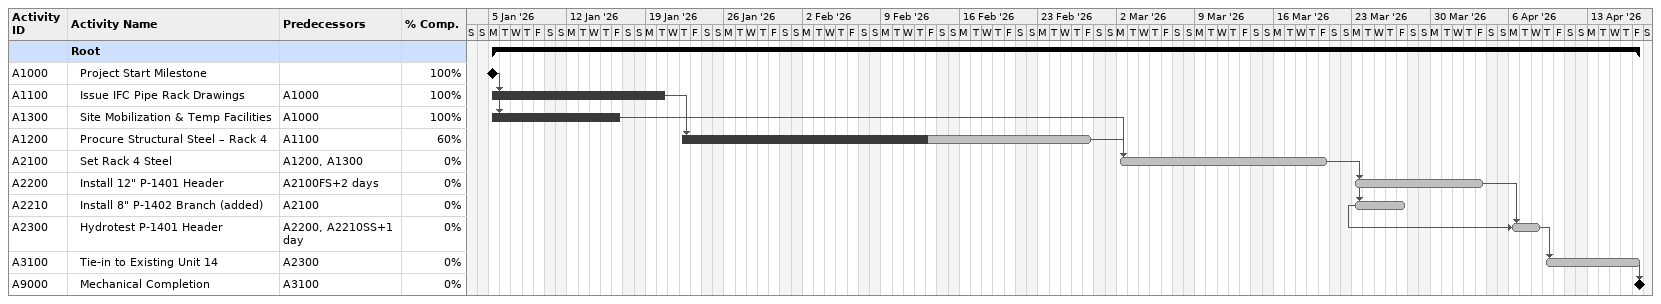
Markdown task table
| ID | Level | Task | Start | Finish | Predecessors | % complete |
|---|---|---|---|---|---|---|
|  | 1 | **Root** | 2026-01-05 | 2026-04-17 |  |  |
| A1000 | 2 | Project Start Milestone (milestone) | 2026-01-05 | 2026-01-05 |  | 100 |
| A1100 | 2 | Issue IFC Pipe Rack Drawings | 2026-01-05 | 2026-01-20 | A1000 | 100 |
| A1300 | 2 | Site Mobilization & Temp Facilities | 2026-01-05 | 2026-01-16 | A1000 | 100 |
| A1200 | 2 | Procure Structural Steel – Rack 4 | 2026-01-22 | 2026-02-27 | A1100 | 60 |
| A2100 | 2 | Set Rack 4 Steel | 2026-03-02 | 2026-03-20 | A1200, A1300 | 0 |
| A2200 | 2 | Install 12" P-1401 Header | 2026-03-23 | 2026-04-03 | A2100FS+2d | 0 |
| A2210 | 2 | Install 8" P-1402 Branch (added) | 2026-03-23 | 2026-03-27 | A2100 | 0 |
| A2300 | 2 | Hydrotest P-1401 Header | 2026-04-06 | 2026-04-08 | A2200, A2210SS+1d | 0 |
| A3100 | 2 | Tie-in to Existing Unit 14 | 2026-04-09 | 2026-04-17 | A2300 | 0 |
| A9000 | 2 | Mechanical Completion (milestone) | 2026-04-17 | 2026-04-17 | A3100 | 0 |
